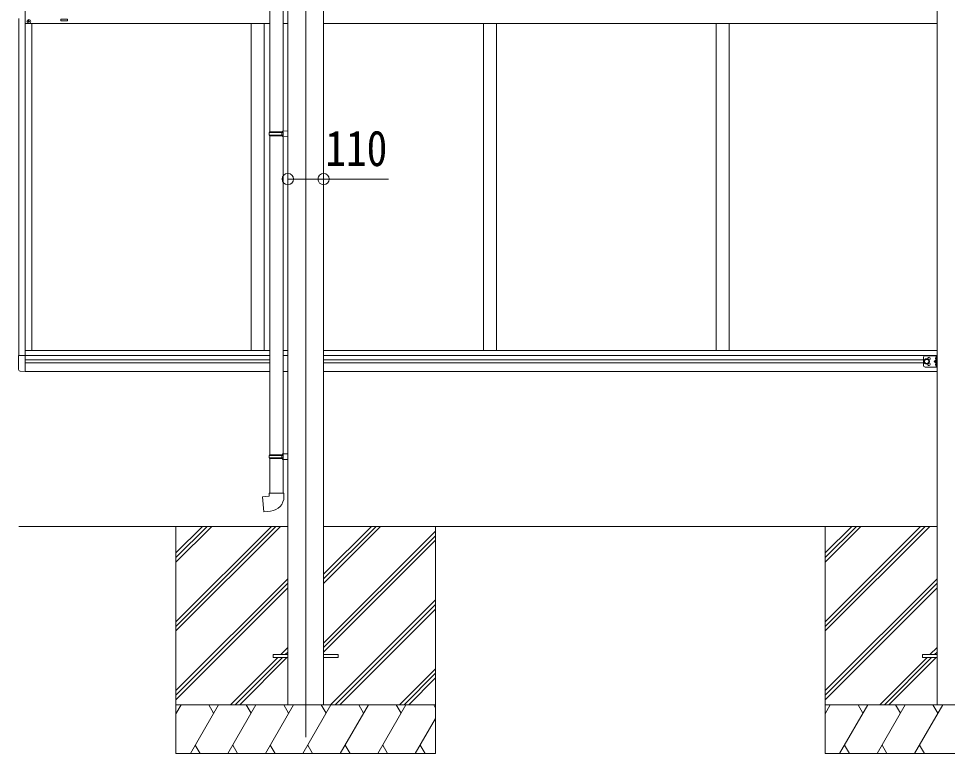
# Model space of a CAD drawing. Units: millimetres at full size; details may follow other scales. Extents: x -9783 to 9892, y -6828 to 6752.
# Drawn here: x -3670 to -808, y -2722 to -457 of the extents above; entities that cross this region are included whole.
import ezdxf
from ezdxf.enums import TextEntityAlignment as Align

# ---------------------------------------------------------------- set-up
doc = ezdxf.new("R2010")
doc.units = ezdxf.units.MM
doc.header["$LTSCALE"] = 35
doc.header["$PDMODE"] = 32
doc.header["$PDSIZE"] = 35
for name, color, linetype, lineweight in [('0-0_0', 7, 'Continuous', 9), ('0-1_本体', 4, 'Continuous', 9), ('0-2_部品', 7, 'Continuous', 9), ('0-8_PARTS2', 2, 'Continuous', 9), ('0-A_寸法', 6, 'Continuous', 9), ('1-1_GLASS', 4, 'Continuous', 9), ('1-2_GLASS_SEAL', 7, 'Continuous', 9)]:
    doc.layers.add(name, color=color, linetype=linetype, lineweight=lineweight)
doc.styles.add('ＭＳ ゴシック', font='')
doc.styles.get('ＭＳ ゴシック').set_extended_font_data('MS Gothic')

msp = doc.modelspace()

# ---------------------------------------------------------------- linework, layer by layer
at = {"layer": '0-0_0'}
for p, q in [((-3669, -2022.46), (-2840, -2022.46)), ((-3185, -2022.46), (-3185, -2722.46)), ((-3185, -2316.64), (-2890.82, -2022.46)), ((-3185, -2330.78), (-2876.67, -2022.46)), ((-3185, -2344.92), (-2862.53, -2022.46)), ((-3185, -2132.79), (-3074.66, -2022.46)), ((-3185, -2118.65), (-3088.81, -2022.46)), ((-3185, -2104.51), (-3102.95, -2022.46)), ((-2730, -2198.29), (-2554.16, -2022.46)), ((-2730, -2184.15), (-2568.31, -2022.46)), ((-2730, -2170.01), (-2582.45, -2022.46)), ((-2730, -2022.46), (-840, -2022.46)), ((-2385, -2022.46), (-2385, -2722.46)), ((-1185, -2022.46), (-1185, -2722.46)), ((-1185, -2316.64), (-890.82, -2022.46)), ((-1185, -2330.78), (-876.67, -2022.46)), ((-1185, -2344.92), (-862.53, -2022.46)), ((-1185, -2132.79), (-1074.66, -2022.46)), ((-1185, -2118.65), (-1088.81, -2022.46)), ((-1185, -2104.51), (-1102.95, -2022.46)), ((-2730, -2382.14), (-2385, -2037.14)), ((-2730, -2396.28), (-2385, -2051.28)), ((-2730, -2410.42), (-2385, -2065.42)), ((-3185, -2528.77), (-2840, -2183.77)), ((-3185, -2542.91), (-2840, -2197.91)), ((-1185, -2528.77), (-840, -2183.77)), ((-1185, -2542.91), (-840, -2197.91)), ((-3185, -2557.05), (-2840, -2212.06)), ((-1185, -2557.05), (-840, -2212.06)), ((-2708.19, -2572.46), (-2385, -2249.27)), ((-2694.05, -2572.46), (-2385, -2263.41)), ((-2679.9, -2572.46), (-2385, -2277.56)), ((-2862.05, -2417.96), (-2840, -2395.9)), ((-862.05, -2417.96), (-840, -2395.9)), ((-3016.55, -2572.46), (-2871.05, -2426.96)), ((-3002.41, -2572.46), (-2856.91, -2426.96)), ((-2988.27, -2572.46), (-2842.77, -2426.96)), ((-2847.91, -2417.96), (-2840, -2410.05)), ((-1016.55, -2572.46), (-871.05, -2426.96)), ((-1002.41, -2572.46), (-856.91, -2426.96)), ((-988.27, -2572.46), (-842.77, -2426.96)), ((-847.91, -2417.96), (-840, -2410.05)), ((-2496.05, -2572.46), (-2385, -2461.4)), ((-2481.91, -2572.46), (-2385, -2475.55)), ((-2467.77, -2572.46), (-2385, -2489.69)), ((-2385, -2572.46), (-3185, -2572.46)), ((-3185, -2599.96), (-3169.12, -2572.46)), ((-3140.25, -2722.46), (-3053.65, -2572.46)), ((-3068.65, -2598.44), (-3083.65, -2572.46)), ((-3024.78, -2722.46), (-2938.18, -2572.46)), ((-2953.18, -2598.44), (-2968.18, -2572.46)), ((-2909.31, -2722.46), (-2822.71, -2572.46)), ((-2837.71, -2598.44), (-2852.71, -2572.46)), ((-2793.84, -2722.46), (-2707.24, -2572.46)), ((-2722.24, -2598.44), (-2737.24, -2572.46)), ((-2678.37, -2722.46), (-2591.77, -2572.46)), ((-2606.77, -2598.44), (-2621.77, -2572.46)), ((-2562.9, -2722.46), (-2476.3, -2572.46)), ((-2506.3, -2572.46), (-2491.3, -2598.44)), ((-2390.83, -2572.46), (-2385, -2582.56)), ((-385, -2572.46), (-1185, -2572.46)), ((-1185, -2599.96), (-1169.12, -2572.46)), ((-1140.25, -2722.46), (-1053.65, -2572.46)), ((-1068.65, -2598.44), (-1083.65, -2572.46)), ((-1024.78, -2722.46), (-938.18, -2572.46)), ((-953.18, -2598.44), (-968.18, -2572.46)), ((-909.31, -2722.46), (-822.71, -2572.46)), ((-837.71, -2598.44), (-852.71, -2572.46)), ((-2447.43, -2722.46), (-2385, -2614.32)), ((-3125.25, -2696.48), (-3110.25, -2722.46)), ((-3009.78, -2696.48), (-2994.78, -2722.46)), ((-2894.31, -2696.48), (-2879.31, -2722.46)), ((-2778.84, -2696.48), (-2763.84, -2722.46)), ((-2663.37, -2696.48), (-2648.37, -2722.46)), ((-2547.9, -2696.48), (-2532.9, -2722.46)), ((-2432.43, -2696.48), (-2417.43, -2722.46)), ((-1125.25, -2696.48), (-1110.25, -2722.46)), ((-1009.78, -2696.48), (-994.78, -2722.46)), ((-894.31, -2696.48), (-879.31, -2722.46)), ((-3185, -2722.46), (-2385, -2722.46)), ((-1185, -2722.46), (-385, -2722.46))]:
    msp.add_line(p, q, dxfattribs=at)
at = {"layer": '0-1_本体'}
for p, q in [((-2840, 607.54), (-2840, -2572.46)), ((-2730, 607.54), (-2730, -2572.46)), ((-840, 607.54), (-840, -2572.46))]:
    msp.add_line(p, q, dxfattribs=at)
at = {"layer": '0-2_部品'}
for p, q in [((-2896, 287.63), (-2896, -806.56)), ((-2854, 285.07), (-2854, -804)), ((-2898, -808.56), (-2897, -806.56)), ((-2898, -808.56), (-2854, -808.56)), ((-2898, -808.56), (-2898, -816.56)), ((-2898, -816.56), (-2854, -816.56)), ((-2898, -816.56), (-2897, -818.56)), ((-2897, -806.56), (-2854, -806.56)), ((-2897, -818.56), (-2854, -818.56)), ((-2896, -818.56), (-2896, -1801.72)), ((-2858.47, -808.56), (-2858.9, -806.56)), ((-2856, -804.06), (-2840, -803.59)), ((-2856, -806.06), (-2856, -804.06)), ((-2856, -806.06), (-2854, -806.06)), ((-2856, -821.06), (-2856, -819.06)), ((-2856, -821.06), (-2840, -821.53)), ((-2854, -821.12), (-2854, -1799.16)), ((-2840, -803.59), (-2840, -821.53)), ((-2898, -1803.72), (-2897, -1801.72)), ((-2897, -1801.72), (-2854, -1801.72)), ((-2858.47, -1803.72), (-2858.9, -1801.72)), ((-2856, -1799.22), (-2840, -1798.75)), ((-2856, -1801.22), (-2856, -1799.22)), ((-2856, -1801.22), (-2854, -1801.22)), ((-2840, -1798.75), (-2840, -1816.69)), ((-2898, -1803.72), (-2854, -1803.72)), ((-2898, -1803.72), (-2898, -1811.72)), ((-2898, -1811.72), (-2854, -1811.72)), ((-2898, -1811.72), (-2897, -1813.72)), ((-2897, -1813.72), (-2854, -1813.72)), ((-2896, -1813.72), (-2896, -1919.86)), ((-2856, -1816.22), (-2856, -1814.22)), ((-2856, -1816.22), (-2840, -1816.69)), ((-2854, -1816.28), (-2854, -1919.86)), ((-2898, -1919.86), (-2852, -1919.86)), ((-2898, -1929.86), (-2898, -1919.86)), ((-2852, -1919.86), (-2852, -1930.78))]:
    msp.add_line(p, q, dxfattribs=at)
at = {"layer": '0-2_部品', "color": 4}
for p, q in [((-2885, -2417.95), (-2885, -2426.95)), ((-2840, -2417.95), (-2885, -2417.95)), ((-2840, -2426.95), (-2885, -2426.95)), ((-2685, -2417.95), (-2730, -2417.95)), ((-2685, -2426.95), (-2730, -2426.95)), ((-2685, -2417.95), (-2685, -2426.95)), ((-885, -2417.95), (-885, -2426.95)), ((-840, -2417.95), (-885, -2417.95)), ((-840, -2426.95), (-885, -2426.95))]:
    msp.add_line(p, q, dxfattribs=at)
at = {"layer": '0-2_部品'}
for points in [[(-2858.47, -808.56), (-2858.47, -816.56), (-2858.9, -818.56)], [(-2856, -819.06), (-2854, -819.06), (-2854, -806.06)], [(-2856, -1814.22), (-2854, -1814.22), (-2854, -1801.22)], [(-2858.47, -1803.72), (-2858.47, -1811.72), (-2858.9, -1813.72)], [(-2893.07, -1975.6), (-2913.91, -1977.43), (-2917.92, -1931.6), (-2898, -1929.86)]]:
    msp.add_lwpolyline(points, dxfattribs=at)
msp.add_arc((-2897, -1930.78), 45, 275, 0, dxfattribs=at)
at = {"layer": '0-8_PARTS2'}
msp.add_line((-2785, 573.68), (-2785, -2672.46), dxfattribs=at)
at = {"layer": '0-A_寸法'}
for p, q in [((-2840, -952.07), (-2730, -952.07)), ((-2730, -952.07), (-2530, -952.07))]:
    msp.add_line(p, q, dxfattribs=at)
for p in [(-2840, -952.07), (-2730, -952.07)]:
    msp.add_point(p, dxfattribs=at)
at = {"layer": '1-1_GLASS'}
for p, q in [((-3649, -408.25), (-3649, -1545.25)), ((-3669, -457.45), (-3669, -1496.06)), ((-2896, -472.75), (-3649, -472.75)), ((-3629, -473.25), (-3629, -1480.75)), ((-2952.99, -472.75), (-2952.99, -1480.75)), ((-2912.99, -472.75), (-2912.99, -1480.75)), ((-2854, -472.75), (-2840, -472.75)), ((-2730, -472.75), (-840, -472.75)), ((-2236.99, -472.75), (-2236.99, -1480.75)), ((-2196.99, -472.75), (-2196.99, -1480.75)), ((-1520.99, -472.75), (-1520.99, -1480.75)), ((-1480.99, -472.75), (-1480.99, -1480.75)), ((-3649, -1480.75), (-2896, -1480.75)), ((-2854, -1480.75), (-2840, -1480.75)), ((-2730, -1480.75), (-840, -1480.75)), ((-3649, -1496.25), (-2896, -1496.25)), ((-3649, -1509.75), (-2898, -1509.75)), ((-2854, -1496.25), (-2840, -1496.25)), ((-2730, -1496.25), (-840, -1496.25)), ((-2730, -1509.75), (-882, -1509.75)), ((-3649, -1518.75), (-2896, -1518.75)), ((-3649, -1544.75), (-2896, -1544.75)), ((-2854, -1544.75), (-2840, -1544.75)), ((-2730, -1518.75), (-882, -1518.75)), ((-2730, -1544.75), (-840, -1544.75))]:
    msp.add_line(p, q, dxfattribs=at)
msp.add_lwpolyline([(-3519, -459.25), (-3539, -459.25), (-3539, -464.25), (-3519, -464.25)], close=True, dxfattribs=at)
at = {"layer": '1-2_GLASS_SEAL'}
for p, q in [((-3639.5, -465.75), (-3640.5, -465.75)), ((-3636.5, -466.75), (-3635.5, -466.75)), ((-3649, -1496.06), (-3669.5, -1496.06)), ((-3669.5, -1538.96), (-3669.5, -1496.06)), ((-882, -1501.75), (-882, -1526.75)), ((-877, -1496.75), (-840, -1496.75)), ((-842.5, -1514.25), (-849.5, -1514.25)), ((-843, -1501.25), (-843.8, -1501.39)), ((-843, -1509.25), (-843.8, -1509.11)), ((-843, -1509.25), (-842.5, -1509.16)), ((-842.5, -1496.75), (-842.5, -1531.75)), ((-840, -1496.75), (-840, -1531.75)), ((-3649, -1545.26), (-3664.28, -1544.45)), ((-877, -1531.75), (-840, -1531.75)), ((-843, -1519.25), (-843.8, -1519.39)), ((-843, -1527.25), (-843.8, -1527.11)), ((-843, -1527.25), (-842.5, -1527.16))]:
    msp.add_line(p, q, dxfattribs=at)
for points in [[(-3640.5, -465.75), (-3640.5, -466.75), (-3639.5, -466.75)], [(-3637.5, -464.75), (-3637.5, -463.75), (-3638.5, -463.75), (-3638.5, -464.75)], [(-3638.5, -467.75), (-3638.5, -468.75), (-3637.5, -468.75), (-3637.5, -467.75)], [(-3635.5, -466.75), (-3635.5, -465.75), (-3636.5, -465.75)], [(-842.5, -1509.25), (-849.5, -1514.25), (-842.5, -1519.25)], [(-842.11, -1505.25), (-842.74, -1504.06), (-844.98, -1502.95)], [(-842.11, -1505.25), (-842.74, -1506.44), (-844.98, -1507.55)], [(-843, -1509.25), (-843, -1501.25), (-842.5, -1501.34), (-842.5, -1509.16)], [(-842.11, -1523.25), (-842.74, -1522.06), (-844.98, -1520.95)], [(-842.11, -1523.25), (-842.74, -1524.44), (-844.98, -1525.55)], [(-843, -1527.25), (-843, -1519.25), (-842.5, -1519.34), (-842.5, -1527.16)]]:
    msp.add_lwpolyline(points, dxfattribs=at)
msp.add_lwpolyline([(-872, -1521.76), (-865.5, -1518), (-865.5, -1510.5), (-872, -1506.75), (-878.5, -1510.5), (-878.5, -1518)], close=True, dxfattribs=at)
for centre, radius in [((-3638, -466.25), 5.9), ((-872, -1514.25), 8.5), ((-872, -1514.25), 7.5), ((-872, -1514.25), 6.5)]:
    msp.add_circle(centre, radius, dxfattribs=at)
for centre, radius, start, end in [((-3639.5, -464.75), 1, 270, 0), ((-3639.5, -467.75), 1, 0, 90), ((-3636.5, -464.75), 1, 180, 270), ((-3636.5, -467.75), 1, 90, 180), ((-877, -1501.75), 5, 90, 180), ((-865, -1505.75), 4.25, 274.76077, 186.29431), ((-838.9, -1505.25), 6.5, 147.94412, 212.05588), ((-843.64, -1502.28), 0.9, 100, 147.94412), ((-843.64, -1508.22), 0.9, 212.05588, 260), ((-3664, -1538.96), 5.5, 180, 267), ((-877, -1526.75), 5, 180, 270), ((-865, -1522.75), 4.25, 173.70569, 85.23923), ((-838.9, -1523.25), 6.5, 147.94412, 212.05588), ((-843.64, -1520.28), 0.9, 100, 147.94412), ((-843.64, -1526.22), 0.9, 212.05588, 260)]:
    msp.add_arc(centre, radius, start, end, dxfattribs=at)

# ---------------------------------------------------------------- texts
at = {"layer": '0-A_寸法', "color": 7, "style": 'ＭＳ ゴシック', "width": 0.85}
msp.add_text('110', height=110, dxfattribs=at).set_placement((-2724.5, -945.07), align=Align.BOTTOM_LEFT)

doc.saveas('drawing.dxf')
